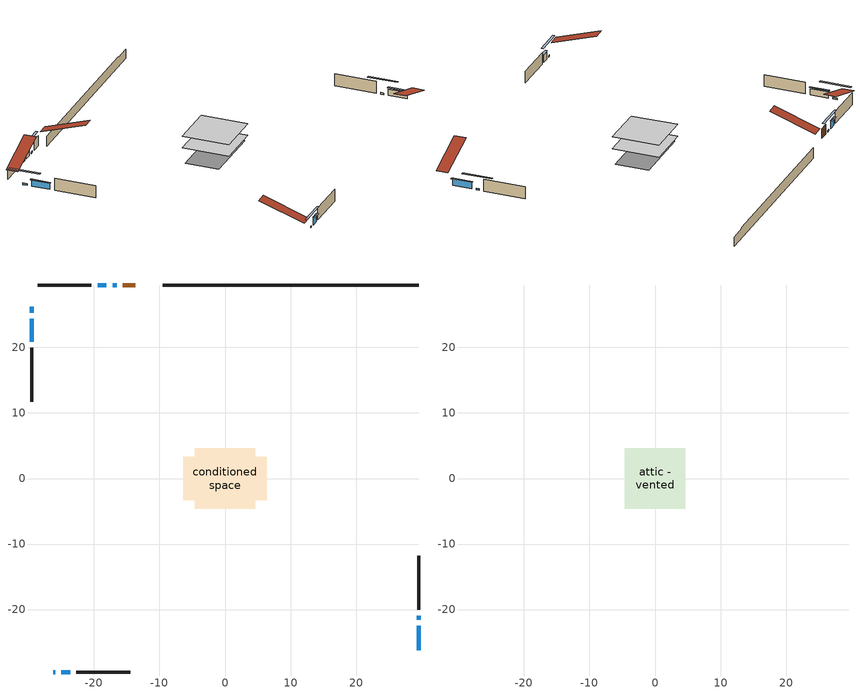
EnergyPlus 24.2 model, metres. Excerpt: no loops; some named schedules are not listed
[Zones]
conditioned space
 floor adiabatic (AdiabaticFloorConstruction): -4.63,-4.63 -4.63,4.63 4.63,4.63 4.63,-4.63 z1.12
 floor foundation (Slab1 construction): -6.4,-3.35 -6.4,3.35 6.4,3.35 6.4,-3.35 z-0.98
 wall outside (AdiabaticWallConstruction 1): -13.71,29.54 -15.63,29.54 z1.12:3.15
 wall outside (AdiabaticWallConstruction): 29.54,-26.23 29.54,-22.5 z1.12:2.45; -16.56,29.54 -17.17,29.54 / -26.24,-29.54 -25.93,-29.54 / -29.54,26.24 -29.54,25.32 / 29.54,-21.58 29.54,-20.96 z1.12:1.45; -18.1,29.54 -19.46,29.54 / -25,-29.54 -23.64,-29.54 z1.12:2.58; -29.54,24.39 -29.54,20.85 z1.12:2.38
 wall outside (Wall1 construction): -20.39,29.54 -28.61,29.54 / -22.71,-29.54 -14.49,-29.54 / -29.54,19.92 -29.54,11.7 / 29.54,-20.04 29.54,-11.81 z1.12:3.56
 wall foundation (FoundationWall1 construction): -9.47,29.54,-0.98 -9.47,29.54,1.12 25.64,29.54,1.12 25.64,29.54,0.92 29.54,29.54,0.92 29.54,29.54,-0.98
 window (WindowConstruction): 29.54,-26.23 29.54,-22.5 z1.12:2.45
 window (WindowConstruction 5): -16.56,29.54 -17.17,29.54 z1.12:1.45
 window (WindowConstruction 6): -26.23,-29.54 -25.93,-29.54 z1.12:1.45
 window (WindowConstruction 7): -29.54,26.23 -29.54,25.32 z1.12:1.45
 window (WindowConstruction 1): -18.1,29.54 -19.46,29.54 z1.12:2.58
 window (WindowConstruction 2): -25,-29.54 -23.64,-29.54 z1.12:2.58
 window (WindowConstruction 3): -29.54,24.39 -29.54,20.85 z1.12:2.38
 window (WindowConstruction 4): 29.54,-21.57 29.54,-20.96 z1.12:1.45
 door (Door): -13.71,29.54 -15.63,29.54 z1.12:3.15
 ceiling adiabatic (AdiabaticFloorConstruction): 4.63,-4.63 4.63,4.63 -4.63,4.63 -4.63,-4.63 z1.12
attic - vented
 floor to conditioned space (Floor1 construction Reversed): -4.63,-4.63 -4.63,4.63 4.63,4.63 4.63,-4.63 z3.56
 roof outside (Roof1 construction): -12.78,29.54,3.56 -12.78,20.52,6.57 -10.4,20.52,6.57 -10.4,29.54,3.56; -27.16,-29.54,3.56 -27.16,-20.52,6.57 -29.54,-20.52,6.57 -29.54,-29.54,3.56; -29.54,27.16,3.56 -20.52,27.16,6.57 -20.52,29.54,6.57 -29.54,29.54,3.56; 29.54,-27.16,3.56 20.52,-27.16,6.57 20.52,-29.54,6.57 29.54,-29.54,3.56
shading: 29.54,-22.3 29.54,-26.44 29.95,-26.44 29.95,-22.3 z2.65; -19.84,29.54 -13.89,29.54 -13.89,29.95 -19.84,29.95 z4.12; -23.26,-29.54 -28.9,-29.54 -28.9,-29.95 -23.26,-29.95 z4.12; -29.54,22.65 -29.54,28.9 -29.95,28.9 -29.95,22.65 z4.12; -19.66,29.54 -17.9,29.54 -17.9,29.95 -19.66,29.95 z2.78; -23.44,-29.54 -25.2,-29.54 -25.2,-29.95 -23.44,-29.95 z2.78; -29.54,20.65 -29.54,24.59 -29.95,24.59 -29.95,20.65 z2.58; 29.54,-18.29 29.54,-24.24 29.95,-24.24 29.95,-18.29 z4.12
[Building]
Building 1: Terrain=Suburbs
[Site:Location]
Toronto Intl AP_ON: Latitude {deg}=43.68; Longitude {deg}=-79.63; Time Zone {hr}=-5; Elevation {m}=173; Keep Site Location Information=Yes
[Site:GroundTemperature:Shallow]
4.59119, 2.66285, 2.50842, 3.42352, 7.09712, 10.7536, 13.9236, 15.9317, 16.1023, 14.4691, 11.3799, 7.83558
[Site:WaterMainsTemperature]
Calculation Method=Schedule; Temperature Schedule=mains temperature schedule
[Material] Roughness=Rough; Thermal Absorptance=0.9
Name | Thickness {m} | Conductivity {W/m-K} | Density {kg/m3} | Specific Heat {J/kg-K} | Solar Absorptance | Visible Absorptance
asphalt or fiberglass shingles | 0.00635 | 0.162714 | 1121.4 | 1465.45 | 0.4 | 0.4
ceiling loosefill ins | 0.0846667 | 0.0480833 | 16.02 | 1046.75 | 0.7 | 0.7
ceiling stud and cavity | 0.1397 | 0.0925755 | 65.682 | 1177.47 | 0.7 | 0.7
concrete 4.0 in. | 0.1016 | 1.803125 | 2242.8 | 837.4 | 0.7 | 0.7
concrete 8.0 in. | 0.2032 | 1.803125 | 2242.8 | 837.4 | 0.7 | 0.7
door material | 0.04445 | 0.188738 | 512.64 | 1214.23 | 0.7 | 0.7
exterior vertical ins | 0.0392557 | 0.029427 | 32.04 | 1214.23 | 0.7 | 0.7
floor covering | 0.0127 | 0.0433444 | 54.468 | 1339.84 | 0.6 | 0.6
floor rigid ins; wall rigid ins | 0.512978 | 0.029427 | 32.04 | 1214.23 | 0.7 | 0.7
floor stud and cavity | 0.1397 | 1.75129 | 37.0049 | 1207.88 | 0.7 | 0.7
furniture material conditioned space 1 | 0.1524 | 0.115458 | 640.8 | 1214.23 | 0.6 | 0.6
gypsum board | 0.0127 | 0.160291 | 801 | 837.4 | 0.6 | 0.6
gypsum board 1 | 0.0127 | 0.160291 | 801 | 837.4 | 0.7 | 0.7
osb sheathing 0.5 in. | 0.0127 | 0.115458 | 512.64 | 1214.23 | 0.7 | 0.7
osb sheathing 0.75 in. | 0.01905 | 0.115458 | 512.64 | 1214.23 | 0.7 | 0.7
wall stud and cavity | 0.1397 | 0.702165 | 139.0536 | 1170.24 | 0.7 | 0.7
wall stud and cavity 1 | 0.0889 | 0.380278 | 52.3479 | 1209.89 | 0.7 | 0.7
wall stud and cavity 2 | 0.0889 | 0.391764 | 83.0341 | 1211.67 | 0.7 | 0.7
wood siding | 0.0254 | 0.102417 | 544.68 | 1172.36 | 0.4 | 0.4
wood siding 1; wood siding 2 | 0.0254 | 0.102417 | 544.68 | 1172.36 | 0.7 | 0.7
[WindowMaterial:SimpleGlazingSystem]
Name | U-Factor {W/m2-K} | Solar Heat Gain Coefficient
WindowMaterial | 3.62711 | 0.7
WindowMaterial 1 | 3.557267 | 0.7
WindowMaterial 2 | 3.667988 | 0.7
WindowMaterial 3 | 5.75352 | 0.53
[Construction]
AdiabaticFloorConstruction: floor stud and cavity, floor rigid ins, osb sheathing 0.75 in., floor covering
AdiabaticWallConstruction: wood siding 1, wall rigid ins, wall stud and cavity 1, gypsum board
AdiabaticWallConstruction 1: wood siding 2, wall rigid ins, wall stud and cavity 1, gypsum board
Door: door material
Floor1 construction Reversed: gypsum board, ceiling stud and cavity, ceiling loosefill ins
FoundationWall1 construction: concrete 8.0 in., gypsum board 1
furniture construction conditioned space 1: furniture material conditioned space 1
PartitionWallConstruction: gypsum board, wall stud and cavity 2, gypsum board
Roof1 construction: asphalt or fiberglass shingles
Slab1 construction: concrete 4.0 in.
Wall1 construction: wood siding, osb sheathing 0.5 in., wall stud and cavity, gypsum board
WindowConstruction: WindowMaterial
WindowConstruction 1; WindowConstruction 2: WindowMaterial 1
WindowConstruction 3: WindowMaterial 2
WindowConstruction 4; WindowConstruction 5; WindowConstruction 6; WindowConstruction 7: WindowMaterial 3
[Zone] Multiplier=1; Part of Total Floor Area=Yes
Name | Volume {m3}
attic - vented | 41.9163
conditioned space | 416.5
[Space]
Name | Zone | Volume {m3}
attic - vented 1 | attic - vented | 41.9163
conditioned space 1 | conditioned space | 416.5
[ZoneInfiltration:EffectiveLeakageArea]
infil attic - vented 1: Zone or Space=attic - vented 1; Schedule=Always On Discrete; Effective Air Leakage Area {cm2}=3552; Stack Coefficient=0.000209174; Wind Coefficient=9.77179e-06
[ZoneMixing]
whole house fan mix: Zone or Space=attic - vented; Schedule=Always On Continuous; Design Flow Rate Calculation Method=Flow/Zone; Design Flow Rate {m3/s}=0; Source Zone or Space=conditioned space
[SurfaceProperty:ExposedFoundationPerimeter]
Slab1: Exposed Perimeter Calculation Method=TotalExposedPerimeter; Total Exposed Perimeter {m}=39.014
[InternalMass] Zone or ZoneList=conditioned space; Space or SpaceList=conditioned space 1
Name | Construction | Surface Area {m2}
furniture mass conditioned space 1 | furniture construction conditioned space 1 | 68.6559
partition wall mass | PartitionWallConstruction | 171.64
[Lights]
interior lighting: Zone or ZoneList or Space or SpaceList=conditioned space 1; Schedule=interior lighting schedule; Design Level Calculation Method=LightingLevel; Lighting Level {W}=343.2; Return Air Fraction=0; Fraction Radiant=0.6; Fraction Visible=0.2; Fraction Replaceable=1
[People]
occupants: Zone or ZoneList or Space or SpaceList=conditioned space 1; Number of People Schedule=occupants schedule; Number of People Calculation Method=People; Number of People=3; Fraction Radiant=0.314171; Sensible Heat Fraction=0.56303; Activity Level Schedule=occupants activity schedule; Carbon Dioxide Generation Rate {m3/s-W}=0; Enable ASHRAE 55 Comfort Warnings=No; Mean Radiant Temperature Calculation Type=EnclosureAveraged
[ElectricEquipment] Zone or ZoneList or Space or SpaceList=conditioned space 1; Design Level Calculation Method=EquipmentLevel
Name | Schedule | Design Level {W} | Fraction Latent | Fraction Radiant | Fraction Lost
clothes dryer | clothes dryer schedule | 140.772 | 0.015 | 0.081 | 0.85
clothes washer | clothes washer schedule | 32.1985 | 0.03 | 0.162 | 0.7
cooking range | cooking range schedule | 215.147 | 0.08 | 0.432 | 0.2
dishwasher | dishwasher schedule | 66.8632 | 0.3 | 0.18 | 0.4
fridge | fridge schedule | 72.9452 | 0 | 0.6 | 0
mech vent bath fan 0 | mech vent bath fan 0 schedule | 50.2 | 0 | 0 | 1
mech vent house fan | mech vent house fan schedule | 0.95 | 0 | 0 | 1
mech vent house fan cfis | mech vent house fan cfis schedule | 0 | 0 | 0 | 0
mech vent range fan 0 | mech vent range fan 0 schedule | 57 | 0 | 0 | 1
misc plug loads | misc plug loads schedule | 494.7 | 0.045 | 0.513 | 0.1
whole house fan | Always On Discrete | 0 | 0 | 0 | 1
[OtherEquipment] Zone or ZoneList or Space or SpaceList=conditioned space 1; Design Level Calculation Method=EquipmentLevel
Name | Fuel Type | Schedule | Design Level {W} | Fraction Latent | Fraction Radiant | Fraction Lost
clothes dryer 1 | Electricity | clothes dryer schedule | 0 | 0.015 | 0.081 | 0.85
cooking range 1 | Electricity | cooking range schedule | 0 | 0.08 | 0.432 | 0.2
general water use latent | None | general water use schedule | 62.594 | 1 | 0 | 0
general water use sensible | None | general water use schedule | -61.6891 | 0 | 0.6 | 0
mech vent house fan latent load | None | Always On Discrete | 0 | 1 | 0 | 0
mech vent house fan sensible load | None | Always On Discrete | 0 | 0 | 0 | 0
water heater energy adjustment1 | NaturalGas | Always On Discrete | 0.01 | 0 | 0 | 1
[ZoneInfiltration:DesignFlowRate] Zone or ZoneList or Space or SpaceList=conditioned space 1; Schedule=Always On Discrete; Design Flow Rate Calculation Method=Flow/Zone; Design Flow Rate {m3/s}=0
infil flow; natural vent flow; whole house fan flow
[AvailabilityManager:Scheduled]
central ac and furnace airloop Availability Manager: Schedule=Always On Discrete
[Foundation:Kiva]
Foundation Kiva 1: Initial Indoor Air Temperature {C}=18; Wall Height Above Grade {m}=1.12002; Wall Depth Below Slab {m}=0.2032; Custom Block Material Name 1=exterior vertical ins; Custom Block Depth 1 {m}=2.10001; Custom Block X Position 1 {m}=0.2159; Custom Block Z Position 1 {m}=0
[Foundation:Kiva:Settings]
Soil Conductivity {W/m-K}=0.849921; Soil Density {kg/m3}=1842.3; Soil Specific Heat {J/kg-K}=418.7; Ground Solar Absorptivity=0.9; Ground Thermal Absorptivity=0.9; Ground Surface Roughness {m}=0.03; Far-Field Width {m}=40; Deep-Ground Boundary Condition=ZeroFlux; Deep-Ground Depth {m}=40; Minimum Cell Dimension {m}=0.2; Maximum Cell Growth Coefficient=3; Simulation Timestep=Timestep
[Exterior:Lights]
exterior lighting: Schedule=exterior lighting schedule; Design Level {W}=75.6
[EnergyManagementSystem:GlobalVariable]
central_ac_and_furnace_airloop_Fan_RTF
infil_program_Qfan
infil_program_Qinf
natural_vent_program_Qnv
natural_vent_program_Qwhf
[EnergyManagementSystem:Sensor]
Name | Output:Variable or Output:Meter Index Key | Output:Variable or Output:Meter
airflow_gain | infil flow | Infiltration Sensible Heat Gain Energy
airflow_gain_1 | natural vent flow | Infiltration Sensible Heat Gain Energy
airflow_gain_2 | whole house fan flow | Infiltration Sensible Heat Gain Energy
airflow_loss | infil flow | Infiltration Sensible Heat Loss Energy
airflow_loss_1 | natural vent flow | Infiltration Sensible Heat Loss Energy
airflow_loss_2 | whole house fan flow | Infiltration Sensible Heat Loss Energy
clg_load_cond |  | Cooling:EnergyTransfer:Zone:CONDITIONED SPACE
clg_sp_s; clg_sp_s_1 | cooling setpoint | Schedule Value
clothes_dryer_exhaust_0_sch_s | clothes dryer exhaust 0 schedule | Schedule Value
cool_season | cooling season schedule | Schedule Value
htg_load_cond |  | Heating:EnergyTransfer:Zone:CONDITIONED SPACE
htg_sp_s; htg_sp_s_1 | heating setpoint | Schedule Value
ig_ee_conv | clothes dryer | Electric Equipment Convective Heating Energy
ig_ee_conv_2 | cooking range | Electric Equipment Convective Heating Energy
ig_ee_conv_4 | fridge | Electric Equipment Convective Heating Energy
ig_ee_conv_5 | misc plug loads | Electric Equipment Convective Heating Energy
ig_ee_conv_6 | whole house fan | Electric Equipment Convective Heating Energy
ig_ee_rad | clothes dryer | Electric Equipment Radiant Heating Energy
ig_ee_rad_2 | cooking range | Electric Equipment Radiant Heating Energy
ig_ee_rad_4 | fridge | Electric Equipment Radiant Heating Energy
ig_ee_rad_5 | misc plug loads | Electric Equipment Radiant Heating Energy
ig_ee_rad_6 | whole house fan | Electric Equipment Radiant Heating Energy
ig_lgt_conv | interior lighting | Lights Convective Heating Energy
ig_lgt_rad | interior lighting | Lights Radiant Heating Energy
ig_lgt_vis | interior lighting | Lights Visible Radiation Heating Energy
ig_oe_conv | clothes dryer 1 | Other Equipment Convective Heating Energy
ig_oe_conv_1 | cooking range 1 | Other Equipment Convective Heating Energy
ig_oe_conv_2 | general water use latent | Other Equipment Convective Heating Energy
ig_oe_conv_3 | general water use sensible | Other Equipment Convective Heating Energy
ig_oe_conv_4 | water heater energy adjustment1 | Other Equipment Convective Heating Energy
ig_oe_rad | clothes dryer 1 | Other Equipment Radiant Heating Energy
ig_oe_rad_1 | cooking range 1 | Other Equipment Radiant Heating Energy
ig_oe_rad_2 | general water use latent | Other Equipment Radiant Heating Energy
ig_oe_rad_3 | general water use sensible | Other Equipment Radiant Heating Energy
ig_oe_rad_4 | water heater energy adjustment1 | Other Equipment Radiant Heating Energy
ig_ppl_conv | occupants | People Convective Heating Energy
ig_ppl_rad | occupants | People Radiant Heating Energy
im_conv | furniture mass conditioned space 1 | Surface Inside Face Convection Heat Gain Energy
im_conv_1 | partition wall mass | Surface Inside Face Convection Heat Gain Energy
im_ig | furniture mass conditioned space 1 | Surface Inside Face Internal Gains Radiation Heat Gain Energy
im_ig_1 | partition wall mass | Surface Inside Face Internal Gains Radiation Heat Gain Energy
im_lgt | furniture mass conditioned space 1 | Surface Inside Face Lights Radiation Heat Gain Energy
im_lgt_1 | partition wall mass | Surface Inside Face Lights Radiation Heat Gain Energy
im_sol | furniture mass conditioned space 1 | Surface Inside Face Solar Radiation Heat Gain Energy
im_sol_1 | partition wall mass | Surface Inside Face Solar Radiation Heat Gain Energy
im_surf | furniture mass conditioned space 1 | Surface Inside Face Net Surface Thermal Radiation Heat Gain Energy
im_surf_1 | partition wall mass | Surface Inside Face Net Surface Thermal Radiation Heat Gain Energy
mech_vent_bath_fan_0_sch_s | mech vent bath fan 0 schedule | Schedule Value
mech_vent_range_fan_0_sch_s | mech vent range fan 0 schedule | Schedule Value
mv_conv | mech vent bath fan 0 | Electric Equipment Convective Heating Energy
mv_conv_1 | mech vent house fan | Electric Equipment Convective Heating Energy
mv_conv_2 | mech vent house fan cfis | Electric Equipment Convective Heating Energy
mv_conv_3 | mech vent range fan 0 | Electric Equipment Convective Heating Energy
mv_conv_4 | mech vent house fan latent load | Other Equipment Convective Heating Energy
mv_conv_5 | mech vent house fan sensible load | Other Equipment Convective Heating Energy
mv_rad | mech vent bath fan 0 | Electric Equipment Radiant Heating Energy
mv_rad_1 | mech vent house fan | Electric Equipment Radiant Heating Energy
mv_rad_2 | mech vent house fan cfis | Electric Equipment Radiant Heating Energy
mv_rad_3 | mech vent range fan 0 | Electric Equipment Radiant Heating Energy
mv_rad_4 | mech vent house fan latent load | Other Equipment Radiant Heating Energy
mv_rad_5 | mech vent house fan sensible load | Other Equipment Radiant Heating Energy
natural_vent_s | natural vent schedule | Schedule Value
out_pb_s |  | Site Outdoor Air Barometric Pressure
out_wt_s |  | Site Outdoor Air Humidity Ratio
site_vw_s |  | Site Wind Speed
ss_back_out | Window1 | Surface Window Shortwave from Zone Back Out Window Heat Transfer Rate
ss_back_out_1 | Window11 | Surface Window Shortwave from Zone Back Out Window Heat Transfer Rate
ss_back_out_2 | Window13 | Surface Window Shortwave from Zone Back Out Window Heat Transfer Rate
ss_back_out_3 | Window14 | Surface Window Shortwave from Zone Back Out Window Heat Transfer Rate
ss_back_out_4 | Window4 | Surface Window Shortwave from Zone Back Out Window Heat Transfer Rate
ss_back_out_5 | Window5 | Surface Window Shortwave from Zone Back Out Window Heat Transfer Rate
ss_back_out_6 | Window6 | Surface Window Shortwave from Zone Back Out Window Heat Transfer Rate
ss_back_out_7 | Window9 | Surface Window Shortwave from Zone Back Out Window Heat Transfer Rate
ss_conv | Door1 | Surface Inside Face Convection Heat Gain Energy
ss_conv_1 | Window1 | Surface Inside Face Convection Heat Gain Energy
ss_conv_2 | Window11 | Surface Inside Face Convection Heat Gain Energy
ss_conv_3 | Window13 | Surface Inside Face Convection Heat Gain Energy
ss_conv_4 | Window14 | Surface Inside Face Convection Heat Gain Energy
ss_conv_5 | Window4 | Surface Inside Face Convection Heat Gain Energy
ss_conv_6 | Window5 | Surface Inside Face Convection Heat Gain Energy
ss_conv_7 | Window6 | Surface Inside Face Convection Heat Gain Energy
ss_conv_8 | Window9 | Surface Inside Face Convection Heat Gain Energy
ss_ig | Door1 | Surface Inside Face Internal Gains Radiation Heat Gain Energy
ss_ig_1 | Window1 | Surface Inside Face Internal Gains Radiation Heat Gain Energy
ss_ig_2 | Window11 | Surface Inside Face Internal Gains Radiation Heat Gain Energy
ss_ig_3 | Window13 | Surface Inside Face Internal Gains Radiation Heat Gain Energy
ss_ig_4 | Window14 | Surface Inside Face Internal Gains Radiation Heat Gain Energy
ss_ig_5 | Window4 | Surface Inside Face Internal Gains Radiation Heat Gain Energy
ss_ig_6 | Window5 | Surface Inside Face Internal Gains Radiation Heat Gain Energy
ss_ig_7 | Window6 | Surface Inside Face Internal Gains Radiation Heat Gain Energy
ss_ig_8 | Window9 | Surface Inside Face Internal Gains Radiation Heat Gain Energy
ss_lgt | Door1 | Surface Inside Face Lights Radiation Heat Gain Energy
ss_sol | Door1 | Surface Inside Face Solar Radiation Heat Gain Energy
ss_surf | Door1 | Surface Inside Face Net Surface Thermal Radiation Heat Gain Energy
ss_surf_1 | Window1 | Surface Inside Face Net Surface Thermal Radiation Heat Gain Energy
ss_surf_2 | Window11 | Surface Inside Face Net Surface Thermal Radiation Heat Gain Energy
ss_surf_3 | Window13 | Surface Inside Face Net Surface Thermal Radiation Heat Gain Energy
ss_surf_4 | Window14 | Surface Inside Face Net Surface Thermal Radiation Heat Gain Energy
ss_surf_5 | Window4 | Surface Inside Face Net Surface Thermal Radiation Heat Gain Energy
ss_surf_6 | Window5 | Surface Inside Face Net Surface Thermal Radiation Heat Gain Energy
ss_surf_7 | Window6 | Surface Inside Face Net Surface Thermal Radiation Heat Gain Energy
ss_surf_8 | Window9 | Surface Inside Face Net Surface Thermal Radiation Heat Gain Energy
ss_trans_in | Window1 | Surface Window Transmitted Solar Radiation Rate
ss_trans_in_1 | Window11 | Surface Window Transmitted Solar Radiation Rate
ss_trans_in_2 | Window13 | Surface Window Transmitted Solar Radiation Rate
ss_trans_in_3 | Window14 | Surface Window Transmitted Solar Radiation Rate
ss_trans_in_4 | Window4 | Surface Window Transmitted Solar Radiation Rate
ss_trans_in_5 | Window5 | Surface Window Transmitted Solar Radiation Rate
ss_trans_in_6 | Window6 | Surface Window Transmitted Solar Radiation Rate
ss_trans_in_7 | Window9 | Surface Window Transmitted Solar Radiation Rate
ss_trans_out | Window1 | Surface Inside Face Initial Transmitted Diffuse Transmitted Out Window Solar Radiation Rate
ss_trans_out_1 | Window11 | Surface Inside Face Initial Transmitted Diffuse Transmitted Out Window Solar Radiation Rate
ss_trans_out_2 | Window13 | Surface Inside Face Initial Transmitted Diffuse Transmitted Out Window Solar Radiation Rate
ss_trans_out_3 | Window14 | Surface Inside Face Initial Transmitted Diffuse Transmitted Out Window Solar Radiation Rate
ss_trans_out_4 | Window4 | Surface Inside Face Initial Transmitted Diffuse Transmitted Out Window Solar Radiation Rate
ss_trans_out_5 | Window5 | Surface Inside Face Initial Transmitted Diffuse Transmitted Out Window Solar Radiation Rate
ss_trans_out_6 | Window6 | Surface Inside Face Initial Transmitted Diffuse Transmitted Out Window Solar Radiation Rate
ss_trans_out_7 | Window9 | Surface Inside Face Initial Transmitted Diffuse Transmitted Out Window Solar Radiation Rate
s_conv | Floor1 | Surface Inside Face Convection Heat Gain Energy
s_conv_1 | FoundationWall1 | Surface Inside Face Convection Heat Gain Energy
s_conv_2 | inferred conditioned ceiling | Surface Inside Face Convection Heat Gain Energy
s_conv_3 | inferred conditioned floor | Surface Inside Face Convection Heat Gain Energy
s_conv_4 | Slab1 | Surface Inside Face Convection Heat Gain Energy
s_conv_5 | Wall1:0 | Surface Inside Face Convection Heat Gain Energy
s_conv_6 | Wall1:180 | Surface Inside Face Convection Heat Gain Energy
s_conv_7 | Wall1:270 | Surface Inside Face Convection Heat Gain Energy
s_conv_8 | Wall1:90 | Surface Inside Face Convection Heat Gain Energy
s_ig | Floor1 | Surface Inside Face Internal Gains Radiation Heat Gain Energy
s_ig_1 | FoundationWall1 | Surface Inside Face Internal Gains Radiation Heat Gain Energy
s_ig_2 | inferred conditioned ceiling | Surface Inside Face Internal Gains Radiation Heat Gain Energy
s_ig_3 | inferred conditioned floor | Surface Inside Face Internal Gains Radiation Heat Gain Energy
s_ig_4 | Slab1 | Surface Inside Face Internal Gains Radiation Heat Gain Energy
s_ig_5 | Wall1:0 | Surface Inside Face Internal Gains Radiation Heat Gain Energy
s_ig_6 | Wall1:180 | Surface Inside Face Internal Gains Radiation Heat Gain Energy
s_ig_7 | Wall1:270 | Surface Inside Face Internal Gains Radiation Heat Gain Energy
s_ig_8 | Wall1:90 | Surface Inside Face Internal Gains Radiation Heat Gain Energy
s_lgt | Floor1 | Surface Inside Face Lights Radiation Heat Gain Energy
s_lgt_1 | FoundationWall1 | Surface Inside Face Lights Radiation Heat Gain Energy
s_lgt_2 | inferred conditioned ceiling | Surface Inside Face Lights Radiation Heat Gain Energy
s_lgt_3 | inferred conditioned floor | Surface Inside Face Lights Radiation Heat Gain Energy
s_lgt_4 | Slab1 | Surface Inside Face Lights Radiation Heat Gain Energy
s_lgt_5 | Wall1:0 | Surface Inside Face Lights Radiation Heat Gain Energy
s_lgt_6 | Wall1:180 | Surface Inside Face Lights Radiation Heat Gain Energy
s_lgt_7 | Wall1:270 | Surface Inside Face Lights Radiation Heat Gain Energy
s_lgt_8 | Wall1:90 | Surface Inside Face Lights Radiation Heat Gain Energy
s_sol | Floor1 | Surface Inside Face Solar Radiation Heat Gain Energy
s_sol_1 | FoundationWall1 | Surface Inside Face Solar Radiation Heat Gain Energy
s_sol_2 | inferred conditioned ceiling | Surface Inside Face Solar Radiation Heat Gain Energy
s_sol_3 | inferred conditioned floor | Surface Inside Face Solar Radiation Heat Gain Energy
s_sol_4 | Slab1 | Surface Inside Face Solar Radiation Heat Gain Energy
s_sol_5 | Wall1:0 | Surface Inside Face Solar Radiation Heat Gain Energy
s_sol_6 | Wall1:180 | Surface Inside Face Solar Radiation Heat Gain Energy
s_sol_7 | Wall1:270 | Surface Inside Face Solar Radiation Heat Gain Energy
s_sol_8 | Wall1:90 | Surface Inside Face Solar Radiation Heat Gain Energy
s_surf | Floor1 | Surface Inside Face Net Surface Thermal Radiation Heat Gain Energy
s_surf_1 | FoundationWall1 | Surface Inside Face Net Surface Thermal Radiation Heat Gain Energy
s_surf_2 | inferred conditioned ceiling | Surface Inside Face Net Surface Thermal Radiation Heat Gain Energy
s_surf_3 | inferred conditioned floor | Surface Inside Face Net Surface Thermal Radiation Heat Gain Energy
s_surf_4 | Slab1 | Surface Inside Face Net Surface Thermal Radiation Heat Gain Energy
s_surf_5 | Wall1:0 | Surface Inside Face Net Surface Thermal Radiation Heat Gain Energy
s_surf_6 | Wall1:180 | Surface Inside Face Net Surface Thermal Radiation Heat Gain Energy
s_surf_7 | Wall1:270 | Surface Inside Face Net Surface Thermal Radiation Heat Gain Energy
s_surf_8 | Wall1:90 | Surface Inside Face Net Surface Thermal Radiation Heat Gain Energy
[EnergyManagementSystem:Actuator]
Name | Actuated Component Unique | Actuated Component Type | Actuated Component Control Type
fridge_schedule_act | fridge schedule | Schedule:Constant | Schedule Value
infil_flow_act | infil flow | Zone Infiltration | Air Exchange Flow Rate
mech_vent_house_fan_cfis_act | mech vent house fan cfis | ElectricEquipment | Electricity Rate
mech_vent_house_fan_latent_load_act | mech vent house fan latent load | OtherEquipment | Power Level
mech_vent_house_fan_sensible_load_act | mech vent house fan sensible load | OtherEquipment | Power Level
natural_vent_flow_act | natural vent flow | Zone Infiltration | Air Exchange Flow Rate
water_heater_ec_adj_act | water heater energy adjustment1 | OtherEquipment | Power Level
whole_house_fan_act | whole house fan | ElectricEquipment | Electricity Rate
whole_house_fan_flow_act | whole house fan flow | Zone Infiltration | Air Exchange Flow Rate
whole_house_fan_mix_act | whole house fan mix | ZoneMixing | Air Exchange Flow Rate
[EnergyManagementSystem:Program]
central_ac_and_furnace_supply_fan_disaggregate_program: Set central_ac_and_furnace_supply_fan_clg = 0; If central_ac_and_furnace_clg_coil_s > 0; Set central_ac_and_furnace_supply_fan_clg = central_ac_and_furnace_supply_fan_s; EndIf
